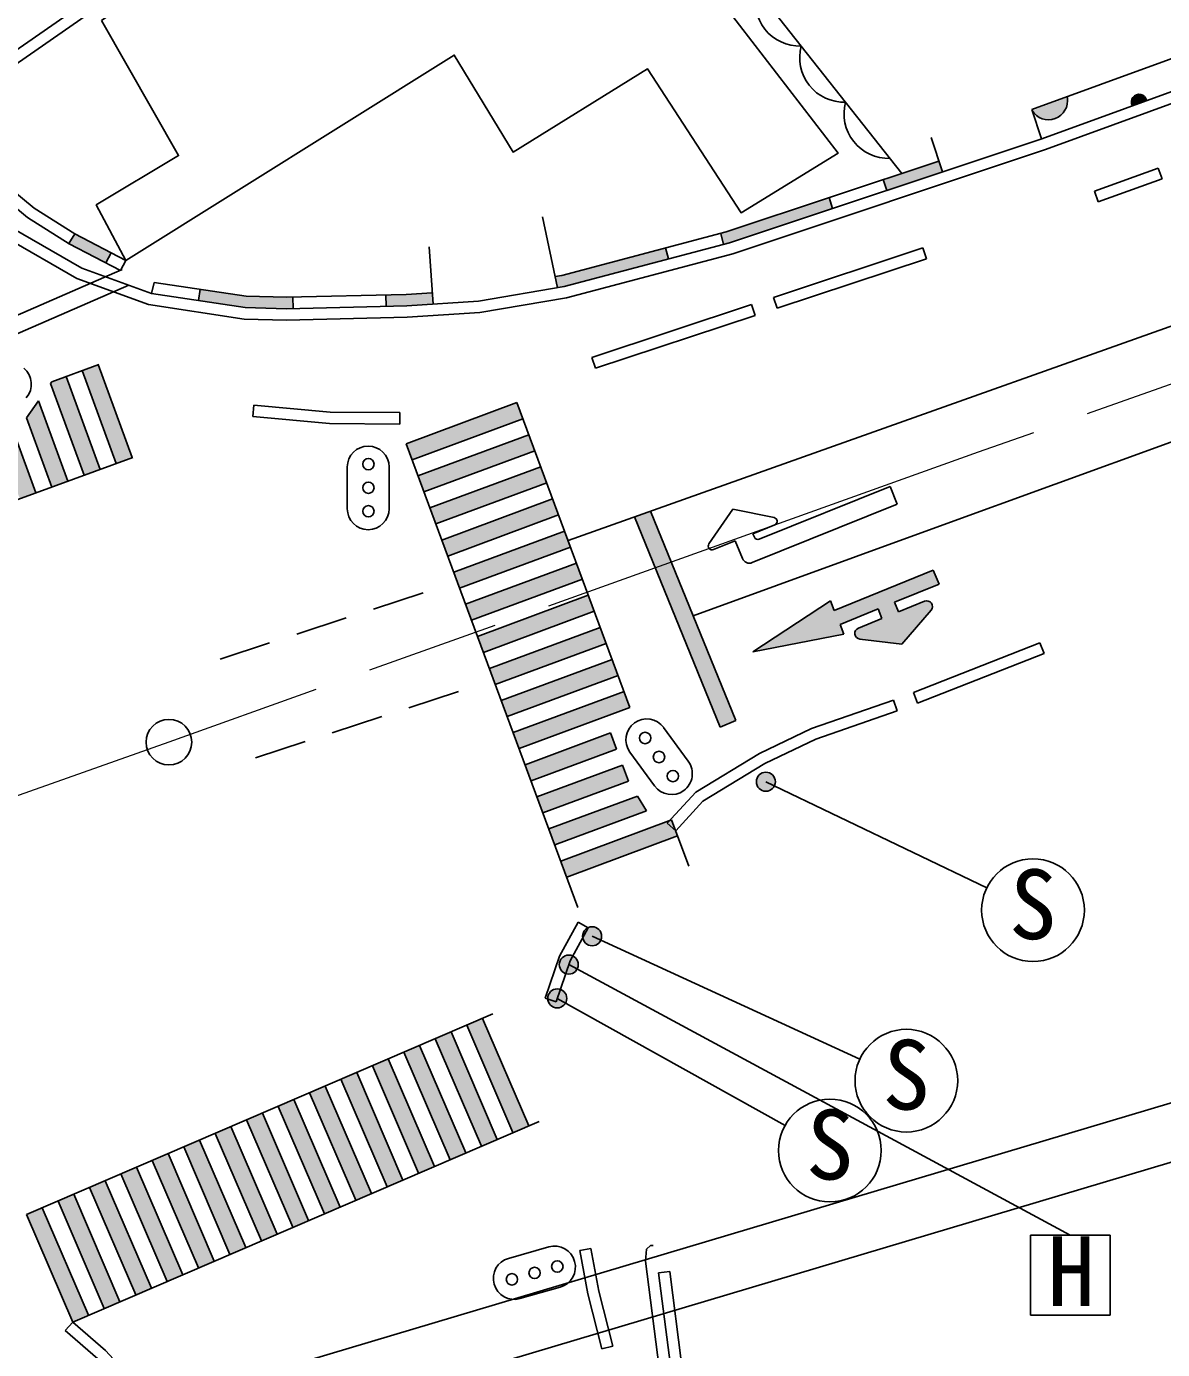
# Model space of a CAD drawing. Units: millimetres at full size, sheet at 1:1000; details may follow other scales. Extents: x 40000 to 680000, y 20000 to 380000.
# Drawn here: x 189184 to 219058, y 285259 to 320045 of the extents above; entities that cross this region are included whole.
import ezdxf
from ezdxf.enums import TextEntityAlignment as Align

# ---------------------------------------------------------------- set-up
doc = ezdxf.new("R2010")
doc.units = ezdxf.units.MM
doc.header["$LTSCALE"] = 1000
doc.linetypes.add('CHAIN', pattern=[18.5, 12, -1.5, 3.5, -1.5])
for name, color, linetype, lineweight in [('M-BGD', 7, 'Continuous', 25), ('M-BGD-EXST', 7, 'Continuous', 25), ('M-BMK', 2, 'CHAIN', 13), ('M-BMK-SRVR', 3, 'Continuous', 25), ('M-STR-STRC', 7, 'Continuous', 25)]:
    doc.layers.add(name, color=color, linetype=linetype, lineweight=lineweight)
doc.styles.add('ＭＳ ゴシック', font='')
doc.styles.get('ＭＳ ゴシック').set_extended_font_data('MS Gothic')

msp = doc.modelspace()

# ---------------------------------------------------------------- hatches: boundary and pattern name
at = {"layer": 'M-BGD'}
for points in [[(216557, 318175), (215626, 317836, 0.82183)], [(218264, 317961), (218641, 318098, 0.4608), (218372, 318250, 0.4608)], [(213272, 316223), (213177, 316507), (211712, 316019), (211807, 315734)], [(210384, 315260), (210289, 315545), (207586, 314644), (207440, 314605), (207517, 314315), (207672, 314356)], [(190460, 314593), (190300, 314339), (190310, 314333), (191269, 313830), (191408, 314096)], [(206067, 313932), (205990, 314222), (203259, 313500), (203086, 313471), (203149, 313177), (203323, 313206)], [(196187, 312928), (196019, 312924), (194958, 312952), (193752, 313134), (193707, 312838), (194932, 312653), (196019, 312624), (196194, 312628)], [(199854, 313044), (199169, 312997), (198633, 312985), (198640, 312685), (199183, 312698), (199875, 312745)]]:
    msp.add_hatch(color=256, dxfattribs=at).paths.add_polyline_path(points)
at = {"layer": 'M-BGD-EXST'}
for points in [[(208407, 300069, 0.41421), (208746, 299969, 0.41421), (208846, 300308, 1)], [(203839, 296005, 0.41421), (204179, 295905, 0.41421), (204279, 296244, 1)], [(203226, 295260, 0.41421), (203565, 295160, 0.41421), (203665, 295499, 1)], [(202923, 294372, 0.41421), (203262, 294272, 0.41421), (203362, 294611, 1)]]:
    msp.add_hatch(color=256, dxfattribs=at).paths.add_polyline_path(points)
at = {"layer": 'M-STR-STRC'}
for points in [[(191072, 311153), (190649, 310998), (191543, 308555), (191966, 308709)], [(190227, 310843), (189849, 310705), (189816, 310658), (190698, 308245), (191121, 308400)], [(189502, 310206), (189188, 309755), (189853, 307936), (190276, 308091)], [(202239, 309732), (202082, 310154), (199167, 309074), (199324, 308652)], [(188874, 309303), (188728, 309095), (188491, 309040), (189008, 307627), (189430, 307782)], [(202552, 308888), (202395, 309310), (199480, 308230), (199636, 307808)], [(202864, 308045), (202708, 308467), (199793, 307386), (199949, 306964)], [(203177, 307201), (203021, 307623), (200106, 306542), (200262, 306120)], [(205595, 307303), (205170, 307152), (207423, 301626), (207839, 301796)], [(203490, 306357), (203334, 306779), (200418, 305698), (200575, 305276)], [(203803, 305513), (203647, 305935), (200731, 304854), (200888, 304432)], [(212113, 304653), (212009, 304908), (213181, 305385), (213031, 305753), (210427, 304693), (210323, 304948), (208282, 303605), (210681, 304070), (210577, 304325), (211577, 304732), (211680, 304477), (211060, 304225, 0.77336), (211098, 303937), (212207, 303801), (212972, 304697, 0.78564), (212801, 304934)], [(204116, 304669), (203959, 305091), (201044, 304010), (201200, 303588)], [(204429, 303825), (204272, 304247), (201357, 303166), (201513, 302745)], [(204741, 302981), (204585, 303403), (201670, 302323), (201826, 301901)], [(205054, 302137), (204898, 302559), (201983, 301479), (202139, 301057)], [(204701, 301047), (204545, 301469), (202295, 300635), (202452, 300213)], [(205014, 300203), (204857, 300625), (202608, 299791), (202765, 299369)], [(205491, 299420), (205253, 299811), (202921, 298947), (203077, 298525)], [(206305, 298762), (206149, 299184), (203234, 298103), (203390, 297681)], [(201175, 293965), (200762, 293787), (201977, 290961), (202391, 291139)], [(200348, 293609), (199935, 293431), (201151, 290605), (201564, 290783)], [(199522, 293254), (199108, 293076), (200324, 290250), (200737, 290428)], [(198695, 292898), (198281, 292720), (199497, 289894), (199910, 290072)], [(197868, 292542), (197455, 292365), (198670, 289539), (199084, 289716)], [(197041, 292187), (196628, 292009), (197843, 289183), (198257, 289361)], [(196215, 291831), (195801, 291653), (197017, 288827), (197430, 289005)], [(195388, 291476), (194974, 291298), (196190, 288472), (196603, 288650)], [(194561, 291120), (194148, 290942), (195363, 288116), (195777, 288294)], [(193734, 290764), (193321, 290587), (194536, 287761), (194950, 287938)], [(192908, 290409), (192494, 290231), (193710, 287405), (194123, 287583)], [(192081, 290053), (191667, 289875), (192883, 287049), (193296, 287227)], [(191254, 289698), (190841, 289520), (192056, 286694), (192469, 286872)], [(190427, 289342), (190014, 289164), (191229, 286338), (191643, 286516)], [(189600, 288986), (189187, 288808), (190403, 285983), (190816, 286160)]]:
    msp.add_hatch(color=256, dxfattribs=at).paths.add_polyline_path(points)
h = msp.add_hatch(color=256, dxfattribs=at)
edge = h.paths.add_edge_path()
edge.add_line((208325, 306616), (208287, 306709))

# ---------------------------------------------------------------- linework, layer by layer
at = {"layer": 'M-BGD'}
for p, q in [((202364, 328632), (212203, 316183)), ((215618, 317862), (215875, 317090)), ((212972, 317122), (213272, 316223)), ((217267, 315717), (218946, 316318)), ((218946, 316318), (219047, 316035)), ((211712, 316019), (211807, 315734)), ((219047, 316035), (217362, 315433)), ((210289, 315545), (210384, 315260)), ((217362, 315433), (217267, 315717)), ((203149, 313177), (202752, 315038)), ((190460, 314593), (190300, 314339)), ((207440, 314605), (207517, 314315)), ((199772, 314250), (199875, 312745)), ((205990, 314222), (206067, 313932)), ((212754, 314223), (208827, 312923)), ((212754, 314223), (212848, 313938)), ((191408, 314096), (191269, 313830)), ((191654, 313628), (191793, 313893)), ((212848, 313938), (208922, 312638)), ((191699, 313652), (175840, 306753)), ((192471, 313024), (192545, 313316)), ((193752, 313134), (193707, 312838)), ((196187, 312928), (196194, 312628)), ((198633, 312985), (198640, 312685)), ((208251, 312732), (204052, 311341)), ((208345, 312447), (208251, 312732)), ((208827, 312923), (208922, 312638)), ((208345, 312447), (204147, 311057)), ((204147, 311057), (204052, 311341)), ((195141, 309787), (195167, 310086)), ((198998, 309593), (199001, 309893)), ((212509, 302534), (215836, 303841)), ((215945, 303562), (215836, 303841)), ((212619, 302255), (215945, 303562)), ((212080, 302052), (211982, 302335)), ((212619, 302255), (212509, 302534)), ((206257, 298893), (206035, 299096)), ((203955, 296346), (203692, 296491)), ((203112, 294404), (202828, 294501)), ((220085, 291988), (186033, 281828)), ((220689, 290606), (186461, 280394)), ((203735, 287861), (204029, 287916)), ((206098, 287315), (205800, 287276)), ((190206, 285756), (190403, 285983)), ((204312, 285277), (204603, 285350))]:
    msp.add_line(p, q, dxfattribs=at)
for points in [[(252201, 331872), (236949, 324676), (226755, 320736), (215984, 316810), (207758, 314069), (203386, 312913), (201106, 312528), (199197, 312398), (196018, 312324), (194905, 312353), (192397, 312732), (190510, 313416), (188624, 314507), (186552, 316371), (184775, 315296), (181548, 319787), (178257, 324368), (173797, 330352)], [(252063, 332139), (236830, 324952), (226649, 321017), (215885, 317094), (207672, 314356), (203323, 313206), (201071, 312826), (199183, 312698), (196019, 312624), (194932, 312653), (192471, 313024), (190637, 313689), (188801, 314751), (186587, 316742), (184857, 315696), (181792, 319962), (178499, 324545), (174038, 330531)], [(191654, 313628), (190310, 314333), (189215, 315023), (187639, 316315), (186348, 317645), (193032, 322288), (202364, 328632)], [(191793, 313893), (190460, 314593), (189391, 315267), (187842, 316537), (186810, 317601), (193202, 322040), (202550, 328396)], [(229350, 322933), (226363, 321779), (215618, 317862)], [(213177, 316507), (207586, 314644), (203259, 313500), (203086, 313471)], [(191878, 313239), (171159, 304226), (143906, 292617)], [(199854, 313044), (199169, 312997), (196019, 312924), (194958, 312952), (192545, 313316)], [(199001, 309893), (197170, 309908), (195167, 310086)], [(198998, 309593), (197155, 309608), (195141, 309787)], [(206035, 299096), (206782, 299911), (208456, 300934), (209825, 301586), (211982, 302335)], [(206257, 298893), (206974, 299677), (208599, 300670), (209939, 301308), (212080, 302052)], [(202828, 294501), (203205, 295605), (203692, 296491)], [(203112, 294404), (203481, 295483), (203955, 296346)], [(203735, 287861), (203946, 286726), (204312, 285277)], [(204029, 287916), (204239, 286791), (204603, 285350)], [(205458, 287581), (205489, 287895), (205593, 287990), (205668, 287990)], [(205458, 287581), (205823, 284781), (206337, 282761), (207141, 280110), (209895, 273762)], [(205800, 287276), (206118, 284838), (206626, 282841), (207423, 280214), (210223, 273760), (214928, 261909)], [(206098, 287315), (206413, 284894), (206915, 282922), (207705, 280317), (210500, 273875), (215207, 262020)], [(190403, 285983), (191266, 285235), (193074, 283273), (194420, 281583), (196138, 278912), (197673, 276066), (199751, 271464), (202584, 264734), (205513, 257778)], [(190206, 285756), (191057, 285019), (192846, 283078), (194176, 281408), (195879, 278759), (197404, 275932), (199476, 271344), (202308, 264618), (205236, 257662)]]:
    msp.add_lwpolyline(points, dxfattribs=at)
msp.add_lwpolyline([(191156, 320199), (202117, 327567), (205718, 321894), (206311, 322191), (210529, 316718), (207976, 315146), (205515, 318928), (201982, 316741), (200432, 319293), (191793, 313893), (191018, 315351), (193184, 316650)], close=True, dxfattribs=at)
for centre, radius, start, end in [((209519, 320701), 1171, 164.7848, 271.8585), ((210687, 319224), 1171, 164.7848, 271.8585), ((211855, 317746), 1171, 164.7848, 271.8585), ((216058, 318097), 505, 211.1974, 8.8556), ((218442, 318059), 203, 11.0648, 208.9882)]:
    msp.add_arc(centre, radius, start, end, dxfattribs=at)
at = {"layer": 'M-BGD-EXST'}
for p, q in [((208627, 300188), (214435, 297394)), ((204059, 296124), (211095, 292892)), ((203445, 295379), (216632, 288262)), ((203142, 294492), (209132, 291149)), ((217682, 288262), (215582, 288262)), ((215582, 288262), (215582, 286162)), ((217682, 286162), (217682, 288262)), ((215582, 286162), (217682, 286162))]:
    msp.add_line(p, q, dxfattribs=at)
for centre, radius in [((208627, 300188), 250), ((215652, 296809), 1350), ((204059, 296124), 250), ((203445, 295379), 250), ((203142, 294492), 250), ((212322, 292328), 1350), ((210311, 290491), 1350)]:
    msp.add_circle(centre, radius, dxfattribs=at)
at = {"layer": 'M-BMK'}
msp.add_lwpolyline([(256005, 324541), (242740, 318989), (233106, 315528), (214210, 308851), (192930, 301228), (172810, 294132), (163710, 290901), (162031, 290353), (155779, 288307), (146213, 285637), (140647, 284260), (136977, 283387), (131784, 282261), (125507, 281088), (120881, 280447), (113777, 279579), (106059, 278954), (98794, 278571), (87850, 278338), (78037, 278654), (74403, 278900), (69870, 279373), (65810, 279957), (64389, 280173)], dxfattribs=at)
at = {"layer": 'M-BMK-SRVR'}
msp.add_circle((192930, 301228), 600, dxfattribs=at)
at = {"layer": 'M-STR-STRC'}
for p, q in [((189849, 310705), (191086, 311158)), ((190649, 310998), (191543, 308555)), ((191072, 311153), (191966, 308709)), ((189816, 310658), (189849, 310705)), ((189816, 310658), (190698, 308245)), ((190227, 310843), (191121, 308400)), ((189188, 309755), (189502, 310206)), ((189502, 310206), (190276, 308091)), ((199167, 309074), (202082, 310154)), ((202082, 310154), (205054, 302137)), ((189188, 309755), (189853, 307936)), ((199324, 308652), (202239, 309732)), ((188874, 309303), (189430, 307782)), ((199480, 308230), (202395, 309310)), ((199167, 309074), (203685, 296884)), ((182669, 305308), (191980, 308714)), ((199636, 307808), (202552, 308888)), ((197620, 307364), (197620, 308464)), ((198720, 308464), (198720, 307364)), ((199793, 307386), (202708, 308467)), ((199949, 306964), (202864, 308045)), ((211892, 307948), (208455, 306561)), ((212079, 307484), (211892, 307948)), ((200106, 306542), (203021, 307623)), ((200262, 306120), (203177, 307201)), ((205595, 307303), (207839, 301796)), ((207756, 307357), (207129, 306439)), ((208845, 307132), (207756, 307357)), ((212079, 307484), (208271, 305948)), ((205170, 307152), (207423, 301626)), ((208287, 306709), (208862, 306941)), ((200418, 305698), (203334, 306779)), ((207249, 306290), (207824, 306522)), ((208011, 306058), (207824, 306522)), ((208325, 306616), (208287, 306709)), ((200575, 305276), (203490, 306357)), ((200731, 304854), (203647, 305935)), ((200888, 304432), (203803, 305513)), ((213031, 305753), (210427, 304693)), ((213031, 305753), (213181, 305385)), ((199612, 305153), (198310, 304729)), ((201044, 304010), (203959, 305091)), ((213181, 305385), (212009, 304908)), ((208282, 303605), (210323, 304948)), ((210427, 304693), (210323, 304948)), ((211577, 304732), (210577, 304325)), ((211577, 304732), (211680, 304477)), ((212009, 304908), (212113, 304653)), ((212801, 304934), (212113, 304653)), ((197594, 304495), (196292, 304071)), ((201200, 303588), (204116, 304669)), ((211680, 304477), (211060, 304225)), ((212207, 303801), (212972, 304697)), ((201357, 303166), (204272, 304247)), ((210681, 304070), (208282, 303605)), ((210681, 304070), (210577, 304325)), ((195577, 303837), (194274, 303413)), ((201513, 302745), (204429, 303825)), ((212207, 303801), (211098, 303937)), ((201670, 302323), (204585, 303403)), ((201826, 301901), (204741, 302981)), ((200544, 302558), (199242, 302133)), ((201983, 301479), (204898, 302559)), ((202139, 301057), (205054, 302137)), ((198526, 301900), (197224, 301475)), ((205940, 301613), (206588, 300724)), ((207423, 301626), (207839, 301796)), ((202295, 300635), (204545, 301469)), ((204545, 301469), (204701, 301047)), ((196509, 301242), (195206, 300817)), ((202452, 300213), (204701, 301047)), ((205700, 300076), (205051, 300964)), ((202608, 299791), (204857, 300625)), ((204857, 300625), (205014, 300203)), ((202765, 299369), (205014, 300203)), ((202921, 298947), (205253, 299811)), ((205253, 299811), (205491, 299420)), ((203077, 298525), (205491, 299420)), ((203234, 298103), (206149, 299184)), ((206149, 299184), (206601, 297965)), ((203390, 297681), (206305, 298762)), ((189187, 288808), (201446, 294081)), ((202391, 291139), (201175, 293965)), ((201564, 290783), (200348, 293609)), ((201977, 290961), (200762, 293787)), ((200737, 290428), (199522, 293254)), ((201151, 290605), (199935, 293431)), ((200324, 290250), (199108, 293076)), ((199497, 289894), (198281, 292720)), ((199910, 290072), (198695, 292898)), ((198670, 289539), (197455, 292365)), ((199084, 289716), (197868, 292542)), ((197843, 289183), (196628, 292009)), ((198257, 289361), (197041, 292187)), ((197017, 288827), (195801, 291653)), ((197430, 289005), (196215, 291831)), ((190403, 285983), (202662, 291256)), ((196190, 288472), (194974, 291298)), ((196603, 288650), (195388, 291476)), ((195363, 288116), (194148, 290942)), ((195777, 288294), (194561, 291120)), ((194536, 287761), (193321, 290587)), ((194950, 287938), (193734, 290764)), ((193710, 287405), (192494, 290231)), ((194123, 287583), (192908, 290409)), ((192883, 287049), (191667, 289875)), ((193296, 287227), (192081, 290053)), ((192056, 286694), (190841, 289520)), ((192469, 286872), (191254, 289698)), ((191229, 286338), (190014, 289164)), ((191643, 286516), (190427, 289342)), ((190403, 285983), (189187, 288808)), ((190816, 286160), (189600, 288986)), ((201861, 287656), (202920, 287956)), ((203220, 286898), (202161, 286598))]:
    msp.add_line(p, q, dxfattribs=at)
for points in [[(203425, 306532), (226754, 314824), (240979, 320313), (255200, 326094)], [(206717, 304549), (213196, 306903), (222316, 310217), (234700, 314733)]]:
    msp.add_lwpolyline(points, dxfattribs=at)
for centre in [(198176, 308538), (198176, 307918), (198176, 307298), (205452, 301338), (205818, 300837), (206183, 300337), (202546, 287273), (203143, 287442), (201950, 287104)]:
    msp.add_circle(centre, 150, dxfattribs=at)
for centre, radius, start, end in [((188762, 310640), 550, 319.5393, 49.5393), ((198170, 308464), 550, 90, 180), ((198170, 308464), 550, 360, 90), ((198170, 307364), 550, 180, 270), ((198170, 307364), 550, 270, 360), ((208825, 307034), 100, 291.981, 78.2909), ((208418, 306654), 100, 201.981, 291.981), ((207212, 306383), 100, 145.6711, 291.981), ((208196, 306133), 200, 202.0454, 291.981), ((212858, 304795), 150, 319.5375, 112.1562), ((211117, 304086), 150, 112.1562, 263.0243), ((205496, 301289), 550, 126.1332, 216.1332), ((205496, 301289), 550, 36.1332, 126.1332), ((206144, 300400), 550, 306.1332, 36.1332), ((206144, 300400), 550, 216.1332, 306.1332), ((203070, 287427), 550, 15.8246, 105.8246), ((202011, 287127), 550, 105.8246, 195.8246), ((203070, 287427), 550, 285.8246, 15.8246), ((202011, 287127), 550, 195.8246, 285.8246)]:
    msp.add_arc(centre, radius, start, end, dxfattribs=at)

# ---------------------------------------------------------------- texts
at = {"layer": 'M-BGD-EXST', "style": 'ＭＳ ゴシック'}
for p in [(214996, 295517), (211667, 291036), (209655, 289198)]:
    msp.add_text('S', height=1833, rotation=358.508, dxfattribs=at).set_placement(p, align=Align.BOTTOM_LEFT)
msp.add_text('H', height=1833, dxfattribs=at).set_placement((216034, 285854), align=Align.BOTTOM_LEFT)

doc.saveas('drawing.dxf')
